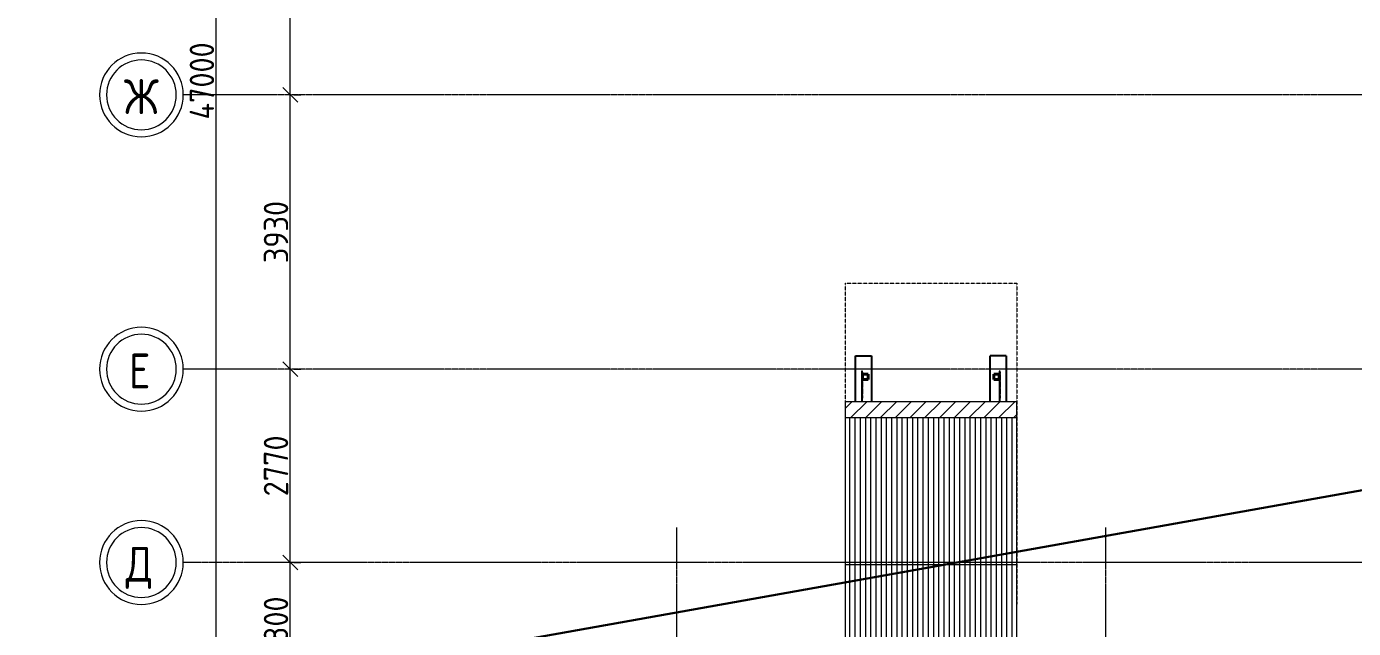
# Model space of a CAD drawing. Header units: millimetres. Extents: x -695119 to 412940, y -249585 to 622758.
# Drawn here: x -151834 to -132812, y 533816 to 542439 of the extents above; entities that cross this region are included whole.
import ezdxf

# ---------------------------------------------------------------- set-up
doc = ezdxf.new("R2010")
doc.units = ezdxf.units.MM
doc.linetypes.add('ADSK_Линия сетки', pattern=[25, 20, -2.5, 0, -2.5])
doc.linetypes.add('ADSK_Штриховая_ш3 п1_5', pattern=[4.5, 3, -1.5])
for name, color, linetype, lineweight in [('_Схема', 5, 'Continuous', 30), ('Импосты витража', 8, 'Continuous', 9), ('Крыши', 7, 'Continuous', 9), ('Линии', 7, 'Continuous', 9), ('Несущие колонны', 252, 'Continuous', 18), ('Оси', 252, 'Continuous', 9), ('Размеры', 7, 'Continuous', 9), ('Штриховка поверхностей', 7, 'Continuous', 9)]:
    doc.layers.add(name, color=color, linetype=linetype, lineweight=lineweight)
doc.layers.add('Стены', color=194, linetype='Continuous')
doc.styles.add('GOST Common_1', font='', dxfattribs={"height": 250})
doc.styles.add('ISOCPEUR', font='isocpeur.ttf', dxfattribs={"width": 0.9, "height": 350})
doc.styles.get('GOST Common_1').set_extended_font_data('GOST type B')
doc.dimstyles.new('ADSK_Основной_3_5_мм', dxfattribs={"dimscale": 304.8, "dimtxt": 348.593412, "dimasz": 0.695866, "dimexe": 0.492126, "dimexo": 0.492126, "dimgap": 0.098425, "dimtad": 1, "dimdec": 0, "dimdsep": 46, "dimtxsty": 'ISOCPEUR', "dimblk1": 'OBLIQUE', "dimblk2": 'OBLIQUE', "dimsah": 1, "dimcen": 0.09, "dimdle": 0.492126, "dimazin": 0, "dimtfac": 1, "dimtdec": 4, "dimtix": 1, "dimtmove": 0, "dimatfit": 3, "dimfxl": 1, "dimtvp": 1, "dimtolj": 1, "dimtzin": 0, "dimlwd": 18, "dimlwe": 18, "dimarcsym": 2})

# ---------------------------------------------------------------- blocks, each defined once
blk = doc.blocks.new('Прямоугольный импост - 15х15-3777709-План 1 этажа смеж')
at = {"layer": 'Импосты витража', "lineweight": 18}
for p, q in [((-15, 7), (0, 7)), ((-15, -7), (-15, 7)), ((0, 7), (0, -7)), ((0, -7), (-15, -7))]:
    blk.add_line(p, q, dxfattribs=at)
blk = doc.blocks.new('ADSK_КолоннаЖБ_Прямоугольная1 - 80x80мм-3778719-План 1 этажа смеж')
at = {"layer": 'Несущие колонны', "lineweight": 40}
for p, q in [((-40, -40), (-40, 40)), ((-40, 40), (40, 40)), ((40, 40), (-40, 40)), ((-40, 40), (-40, -40)), ((40, 40), (40, -40)), ((40, -40), (40, 40)), ((40, -40), (-40, -40)), ((-40, -40), (40, -40))]:
    blk.add_line(p, q, dxfattribs=at)
blk = doc.blocks.new('Прямоугольный импост - 15х15-V74-План 1 этажа смеж')
at = {"layer": 'Импосты витража'}
for p, q in [((-30685, -1245), (-30685, -1287)), ((-30670, -1245), (-30670, -1287))]:
    blk.add_line(p, q, dxfattribs=at)
blk = doc.blocks.new('Прямоугольный импост - 15х15-V75-План 1 этажа смеж')
at = {"layer": 'Импосты витража'}
for p, q in [((-30685, -1145), (-30685, -1230)), ((-30670, -1145), (-30670, -1230))]:
    blk.add_line(p, q, dxfattribs=at)
blk = doc.blocks.new('Прямоугольный импост - 15х15-V64-План 1 этажа смеж')
at = {"layer": 'Импосты витража'}
for p, q in [((-8623, 12965), (-8538, 12965)), ((-8623, 12950), (-8538, 12950))]:
    blk.add_line(p, q, dxfattribs=at)
blk = doc.blocks.new('Прямоугольный импост - 15х15-V76-План 1 этажа смеж')
at = {"layer": 'Импосты витража'}
for p, q in [((-30685, -945), (-30685, -1030)), ((-30670, -1020), (-30670, -1030))]:
    blk.add_line(p, q, dxfattribs=at)
blk = doc.blocks.new('Прямоугольный импост - 15х15-3777701-План 1 этажа смеж')
at = {"layer": 'Импосты витража'}
for p, q in [((-30685, -914), (-30685, -930)), ((-30670, -914), (-30670, -930))]:
    blk.add_line(p, q, dxfattribs=at)
blk = doc.blocks.new('Прямоугольный импост - 15х15-V77-План 1 этажа смеж')
at = {"layer": 'Импосты витража', "lineweight": 18}
for p, q in [((-30670, -1287), (-30685, -1287)), ((-30685, -1287), (-30685, -1335)), ((-30670, -1335), (-30670, -1287)), ((-30685, -1335), (-30670, -1335))]:
    blk.add_line(p, q, dxfattribs=at)
blk = doc.blocks.new('Прямоугольный импост - 15х15-3777705-План 1 этажа смеж')
at = {"layer": 'Импосты витража', "lineweight": 18}
for p, q in [((-7, 7), (7, 7)), ((-7, -7), (-7, 7)), ((7, 7), (7, -7)), ((7, -7), (-7, -7))]:
    blk.add_line(p, q, dxfattribs=at)
blk = doc.blocks.new('Прямоугольный импост - 15х15-3777706-План 1 этажа смеж')
at = {"layer": 'Импосты витража', "lineweight": 18}
for p, q in [((-7, 7), (7, 7)), ((-7, -7), (-7, 7)), ((7, 7), (7, -7)), ((7, -7), (-7, -7))]:
    blk.add_line(p, q, dxfattribs=at)
blk = doc.blocks.new('Прямоугольный импост - 15х15-3777707-План 1 этажа смеж')
at = {"layer": 'Импосты витража', "lineweight": 18}
for p, q in [((-7, 7), (7, 7)), ((-7, -7), (-7, 7)), ((7, 7), (7, -7)), ((7, -7), (-7, -7))]:
    blk.add_line(p, q, dxfattribs=at)
blk = doc.blocks.new('Прямоугольный импост - 15х15-3777708-План 1 этажа смеж')
at = {"layer": 'Импосты витража', "lineweight": 18}
for p, q in [((-7, -7), (-7, 7)), ((-2, 7), (7, 7)), ((7, 7), (7, -7)), ((7, -7), (-7, -7))]:
    blk.add_line(p, q, dxfattribs=at)
blk = doc.blocks.new('Прямоугольный импост - 15х15-V78-План 1 этажа смеж')
at = {"layer": 'Импосты витража'}
for p, q in [((-28695, -945), (-28695, -1030)), ((-28710, -1020), (-28710, -1030))]:
    blk.add_line(p, q, dxfattribs=at)
blk = doc.blocks.new('Прямоугольный импост - 15х15-V79-План 1 этажа смеж')
at = {"layer": 'Импосты витража', "lineweight": 18}
for p, q in [((-7, 7), (7, 7)), ((-7, -7), (-7, 7)), ((7, 7), (7, -7)), ((7, -7), (-2, -7))]:
    blk.add_line(p, q, dxfattribs=at)
blk = doc.blocks.new('Ось сетки - Круг_Ø12 мм 2-461932-План 1 этажа смеж')
at = {"layer": 'Оси', "lineweight": 20}
for radius, start, end in [(6, 360, 180), (5, 360, 180), (6, 180, 360), (5, 180, 360)]:
    blk.add_arc((0, 0), radius, start, end, dxfattribs=at)
blk = doc.blocks.new('_Oblique')
at = {"color": 0, "linetype": 'ByBlock', "lineweight": -2}
blk.add_line((-0.5, -0.5), (0.5, 0.5), dxfattribs=at)
blk = doc.blocks.new('*D497')
at = {"layer": 'Defpoints', "color": 0, "transparency": 16777216}
for p in [(-148153, 534760), (-148053, 534760), (-148153, 532960)]:
    blk.add_point(p, dxfattribs=at)
at = {"layer": 'Размеры', "color": 0, "lineweight": 18, "transparency": 16777216}
for p, q in [((-148053, 532810), (-148053, 534910)), ((-148003, 534760), (-147903, 534760)), ((-148003, 532960), (-147903, 532960))]:
    blk.add_line(p, q, dxfattribs=at)
at = {"layer": 'Размеры', "color": 0, "lineweight": 18, "transparency": 16777216, "xscale": 212.1, "yscale": 212.1, "zscale": 212.1}
for p, rotation in [((-148053, 534760), 90), ((-148053, 532960), 270)]:
    blk.add_blockref('_Oblique', p, dxfattribs=dict(at, rotation=rotation))
at = {"layer": 'Размеры', "color": 0, "lineweight": 20, "transparency": 16777216, "insert": (-148258, 533860), "char_height": 350, "width": 980.83, "attachment_point": 5, "rotation": 90, "style": 'ISOCPEUR'}
blk.add_mtext('\\A1;1800', dxfattribs=at)
blk = doc.blocks.new('*D498')
at = {"layer": 'Defpoints', "color": 0, "transparency": 16777216}
for p in [(-148153, 537530), (-148053, 537530), (-148153, 534760)]:
    blk.add_point(p, dxfattribs=at)
at = {"layer": 'Размеры', "color": 0, "lineweight": 18, "transparency": 16777216}
for p, q in [((-148053, 534610), (-148053, 537680)), ((-148003, 537530), (-147903, 537530)), ((-148003, 534760), (-147903, 534760))]:
    blk.add_line(p, q, dxfattribs=at)
at = {"layer": 'Размеры', "color": 0, "lineweight": 18, "transparency": 16777216, "xscale": 212.1, "yscale": 212.1, "zscale": 212.1}
for p, rotation in [((-148053, 537530), 90), ((-148053, 534760), 270)]:
    blk.add_blockref('_Oblique', p, dxfattribs=dict(at, rotation=rotation))
at = {"layer": 'Размеры', "color": 0, "lineweight": 20, "transparency": 16777216, "insert": (-148258, 536145), "char_height": 350, "width": 1059.58, "attachment_point": 5, "rotation": 90, "style": 'ISOCPEUR'}
blk.add_mtext('\\A1;2770', dxfattribs=at)
blk = doc.blocks.new('*D499')
at = {"layer": 'Defpoints', "color": 0, "transparency": 16777216}
for p in [(-148153, 541460), (-148053, 541460), (-148153, 537530)]:
    blk.add_point(p, dxfattribs=at)
at = {"layer": 'Размеры', "color": 0, "lineweight": 18, "transparency": 16777216}
for p, q in [((-148053, 537380), (-148053, 541610)), ((-148003, 541460), (-147903, 541460)), ((-148003, 537530), (-147903, 537530))]:
    blk.add_line(p, q, dxfattribs=at)
at = {"layer": 'Размеры', "color": 0, "lineweight": 18, "transparency": 16777216, "xscale": 212.1, "yscale": 212.1, "zscale": 212.1}
for p, rotation in [((-148053, 541460), 90), ((-148053, 537530), 270)]:
    blk.add_blockref('_Oblique', p, dxfattribs=dict(at, rotation=rotation))
at = {"layer": 'Размеры', "color": 0, "lineweight": 20, "transparency": 16777216, "insert": (-148258, 539495), "char_height": 350, "width": 1059.58, "attachment_point": 5, "rotation": 90, "style": 'ISOCPEUR'}
blk.add_mtext('\\A1;3930', dxfattribs=at)
blk = doc.blocks.new('*D500')
at = {"layer": 'Defpoints', "color": 0, "transparency": 16777216}
for p in [(-148153, 545490), (-148053, 545490), (-148153, 541460)]:
    blk.add_point(p, dxfattribs=at)
at = {"layer": 'Размеры', "color": 0, "lineweight": 18, "transparency": 16777216}
for p, q in [((-148053, 541310), (-148053, 545640)), ((-148003, 545490), (-147903, 545490)), ((-148003, 541460), (-147903, 541460))]:
    blk.add_line(p, q, dxfattribs=at)
at = {"layer": 'Размеры', "color": 0, "lineweight": 18, "transparency": 16777216, "xscale": 212.1, "yscale": 212.1, "zscale": 212.1}
for p, rotation in [((-148053, 545490), 90), ((-148053, 541460), 270)]:
    blk.add_blockref('_Oblique', p, dxfattribs=dict(at, rotation=rotation))
at = {"layer": 'Размеры', "color": 0, "lineweight": 20, "transparency": 16777216, "insert": (-148258, 543475), "char_height": 350, "width": 1095.38, "attachment_point": 5, "rotation": 90, "style": 'ISOCPEUR'}
blk.add_mtext('\\A1;4030', dxfattribs=at)
blk = doc.blocks.new('*D505')
at = {"layer": 'Defpoints', "color": 0, "transparency": 16777216}
for p in [(-149215, 565160), (-149115, 565160), (-149215, 518160)]:
    blk.add_point(p, dxfattribs=at)
at = {"layer": 'Размеры', "color": 0, "lineweight": 18, "transparency": 16777216}
for p, q in [((-149115, 518010), (-149115, 565310)), ((-149065, 565160), (-148965, 565160)), ((-149065, 518160), (-148965, 518160))]:
    blk.add_line(p, q, dxfattribs=at)
at = {"layer": 'Размеры', "color": 0, "lineweight": 18, "transparency": 16777216, "xscale": 212.1, "yscale": 212.1, "zscale": 212.1}
for p, rotation in [((-149115, 565160), 90), ((-149115, 518160), 270)]:
    blk.add_blockref('_Oblique', p, dxfattribs=dict(at, rotation=rotation))
at = {"layer": 'Размеры', "color": 0, "lineweight": 20, "transparency": 16777216, "insert": (-149320, 541660), "char_height": 350, "width": 1360.27, "attachment_point": 5, "rotation": 90, "style": 'ISOCPEUR'}
blk.add_mtext('\\A1;47000', dxfattribs=at)

msp = doc.modelspace()

# ---------------------------------------------------------------- hatches: boundary and pattern name
at = {"layer": 'Крыши'}
h = msp.add_hatch(dxfattribs=at)
h.set_pattern_fill('FP_7', color=256, style=0, pattern_type=2)
h.set_pattern_definition([(45, (-109179.56, 538399.79), (-106.066, 106.066), [])])
h.paths.add_polyline_path([(-140099.15, 536837.835), (-137639.15, 536837.835), (-137639.15, 537064.36), (-140099.15, 537064.36)])
at = {"layer": 'Штриховка поверхностей', "true_color": 0xcacaca}
h = msp.add_hatch(dxfattribs=at)
h.set_pattern_fill('FP_16', color=9, style=0, pattern_type=2)
h.set_pattern_definition([(90, (-118579.56, 537361.606), (-75, 5e-15), [])])
h.paths.add_polyline_path([(-139522.183, 534732.058), (-137639.15, 534732.058), (-137639.15, 536837.835), (-140099.15, 536837.835), (-140099.15, 534732.058)])
h = msp.add_hatch(dxfattribs=at)
h.set_pattern_fill('FP_17', color=9, style=0, pattern_type=2)
h.set_pattern_definition([(270, (-118579.56, 534880.256), (75, 5e-15), [])])
h.paths.add_polyline_path([(-138087.087, 533662.058), (-137639.15, 533662.058), (-137639.15, 534732.058), (-140099.15, 534732.058), (-140099.15, 533662.058), (-139522.183, 533662.058)])

# ---------------------------------------------------------------- linework, layer by layer
at = {"layer": '_Схема', "color": 5}
msp.add_line((198461.879, 594771.226), (-341938.82, 498529.94), dxfattribs=at)
at = {"layer": 'Крыши', "lineweight": 18}
for p, q in [((-137639.15, 537064.36), (-140099.15, 537064.36)), ((-140099.15, 537064.36), (-140099.15, 536837.835)), ((-137639.15, 536837.835), (-137639.15, 537064.36)), ((-140099.15, 536837.835), (-137639.15, 536837.835))]:
    msp.add_line(p, q, dxfattribs=at)
at = {"layer": 'Крыши'}
for p, q in [((-140099.15, 536837.835), (-140099.15, 533662.058)), ((-137639.15, 533662.058), (-137639.15, 536837.835)), ((-140099.15, 534732.058), (-137639.15, 534732.058))]:
    msp.add_line(p, q, dxfattribs=at)
at = {"layer": 'Линии', "linetype": 'ADSK_Штриховая_ш3 п1_5', "lineweight": 18}
for p, q in [((-140099.15, 538762.058), (-137639.15, 538762.058)), ((-140099.15, 538762.058), (-140099.15, 534162.058)), ((-137639.15, 538762.058), (-137639.15, 534162.058))]:
    msp.add_line(p, q, dxfattribs=at)
at = {"layer": 'Оси', "linetype": 'ADSK_Линия сетки'}
for p, q in [((-107095.533, 541460.058), (-149587.813, 541460.058)), ((-107095.533, 537530.058), (-149587.813, 537530.058)), ((-142515.535, 535260.058), (-142515.535, 505864.372)), ((-136365.535, 535260.058), (-136365.535, 505864.372)), ((-72648.241, 534760.058), (-149587.813, 534760.058))]:
    msp.add_line(p, q, dxfattribs=at)
at = {"layer": 'Стены'}
for p, q in [((-139949.15, 537064.36), (-139949.15, 537720.058)), ((-139949.15, 537720.058), (-139719.15, 537720.058)), ((-139719.15, 537720.058), (-139719.15, 537064.36)), ((-138019.15, 537064.36), (-138019.15, 537722.061)), ((-137789.15, 537722.061), (-138019.15, 537722.061)), ((-137789.15, 537722.061), (-137789.15, 537064.36))]:
    msp.add_line(p, q, dxfattribs=at)

# ---------------------------------------------------------------- block references
at = {"layer": 'Импосты витража', "extrusion": (0, 0, -1), "rotation": 90.00000000000011}
for name, p in [('Прямоугольный импост - 15х15-3777709-План 1 этажа смеж', (139856.65, 537501.058)), ('Прямоугольный импост - 15х15-3777708-План 1 этажа смеж', (139856.65, 537462.058)), ('Прямоугольный импост - 15х15-3777709-План 1 этажа смеж', (137881.65, 537501.058)), ('Прямоугольный импост - 15х15-V79-План 1 этажа смеж', (137881.65, 537462.058)), ('Прямоугольный импост - 15х15-3777707-План 1 этажа смеж', (139856.65, 537362.058)), ('Прямоугольный импост - 15х15-3777706-План 1 этажа смеж', (139856.65, 537262.058)), ('Прямоугольный импост - 15х15-3777707-План 1 этажа смеж', (137881.65, 537362.058)), ('Прямоугольный импост - 15х15-3777706-План 1 этажа смеж', (137881.65, 537262.058)), ('Прямоугольный импост - 15х15-3777705-План 1 этажа смеж', (139856.65, 537162.058)), ('Прямоугольный импост - 15х15-3777705-План 1 этажа смеж', (137881.65, 537162.058))]:
    msp.add_blockref(name, p, dxfattribs=at)
at = {"layer": 'Импосты витража'}
for name, p in [('Прямоугольный импост - 15х15-3777701-План 1 этажа смеж', (-109179.558, 538399.789)), ('Прямоугольный импост - 15х15-V76-План 1 этажа смеж', (-109179.558, 538399.789)), ('Прямоугольный импост - 15х15-3777701-План 1 этажа смеж', (-107204.558, 538399.789)), ('Прямоугольный импост - 15х15-V78-План 1 этажа смеж', (-109179.558, 538399.789)), ('Прямоугольный импост - 15х15-V75-План 1 этажа смеж', (-109179.558, 538399.789)), ('Прямоугольный импост - 15х15-V75-План 1 этажа смеж', (-107204.558, 538399.789)), ('Прямоугольный импост - 15х15-V74-План 1 этажа смеж', (-109179.558, 538399.789)), ('Прямоугольный импост - 15х15-V77-План 1 этажа смеж', (-109179.558, 538399.789)), ('Прямоугольный импост - 15х15-V74-План 1 этажа смеж', (-107204.558, 538399.789)), ('Прямоугольный импост - 15х15-V77-План 1 этажа смеж', (-107204.558, 538399.789))]:
    msp.add_blockref(name, p, dxfattribs=at)
at = {"layer": 'Импосты витража', "rotation": 270}
for p in [(-152814.419, 528731.081), (-150839.419, 528731.081)]:
    msp.add_blockref('Прямоугольный импост - 15х15-V64-План 1 этажа смеж', p, dxfattribs=at)
at = {"layer": 'Несущие колонны'}
for p in [(-139809.15, 537420.061), (-137929.15, 537420.061)]:
    msp.add_blockref('ADSK_КолоннаЖБ_Прямоугольная1 - 80x80мм-3778719-План 1 этажа смеж', p, dxfattribs=at)
at = {"layer": 'Оси', "lineweight": 20, "xscale": 99.99999999999993, "yscale": 99.99999999999993, "zscale": 99.99999999999993, "rotation": 90}
for p in [(-150187.813, 541460.058), (-150187.813, 537530.058), (-150187.813, 534760.058)]:
    msp.add_blockref('Ось сетки - Круг_Ø12 мм 2-461932-План 1 этажа смеж', p, dxfattribs=at)

# ---------------------------------------------------------------- texts
at = {"layer": 'Оси', "char_height": 500, "attachment_point": 1, "style": 'GOST Common_1'}
for s, insert, width in [('\\fGOST Common|b0|i0|c204|p34|;\\W.9;Ж', (-150437.64, 541684.617), 555.56944), ('\\fGOST Common|b0|i0|c204|p34|;\\W.9;Е', (-150369.24, 537754.617), 389.62012), ('\\fGOST Common|b0|i0|c204|p34|;\\W.9;Д', (-150413.79, 534984.617), 497.84794)]:
    msp.add_mtext(s, dxfattribs=dict(at, insert=insert, width=width))

# ---------------------------------------------------------------- dimensions: what is measured, and where the dimension line sits
at = {"layer": 'Размеры', "lineweight": 20}
for base, p1, p2, override, picture, middle in [((-149115.176, 565160.058), (-149215.16, 518160.058), (-149215.16, 565160.058), {"dimpost": '<>', "dimfxl": 47000}, '*D505', (-149320.176, 541660.058)), ((-148052.684, 545490.058), (-148152.669, 541460.058), (-148152.669, 545490.058), {"dimpost": '<>', "dimfxl": 4030}, '*D500', (-148257.684, 543475.058)), ((-148052.684, 541460.058), (-148152.669, 537530.058), (-148152.669, 541460.058), {"dimpost": '<>', "dimfxl": 3930}, '*D499', (-148257.684, 539495.058)), ((-148052.684, 537530.058), (-148152.669, 534760.058), (-148152.669, 537530.058), {"dimpost": '<>', "dimfxl": 2770}, '*D498', (-148257.684, 536145.058)), ((-148052.684, 534760.058), (-148152.669, 532960.058), (-148152.669, 534760.058), {"dimpost": '<>', "dimfxl": 1800}, '*D497', (-148257.684, 533860.058))]:
    dim = msp.add_linear_dim(base=base, p1=p1, p2=p2, angle=90, dimstyle='ADSK_Основной_3_5_мм', override=override, dxfattribs=at)
    dim.commit()
    dim.dimension.update_dxf_attribs({"geometry": picture, "text_midpoint": middle})

doc.saveas('drawing.dxf')
